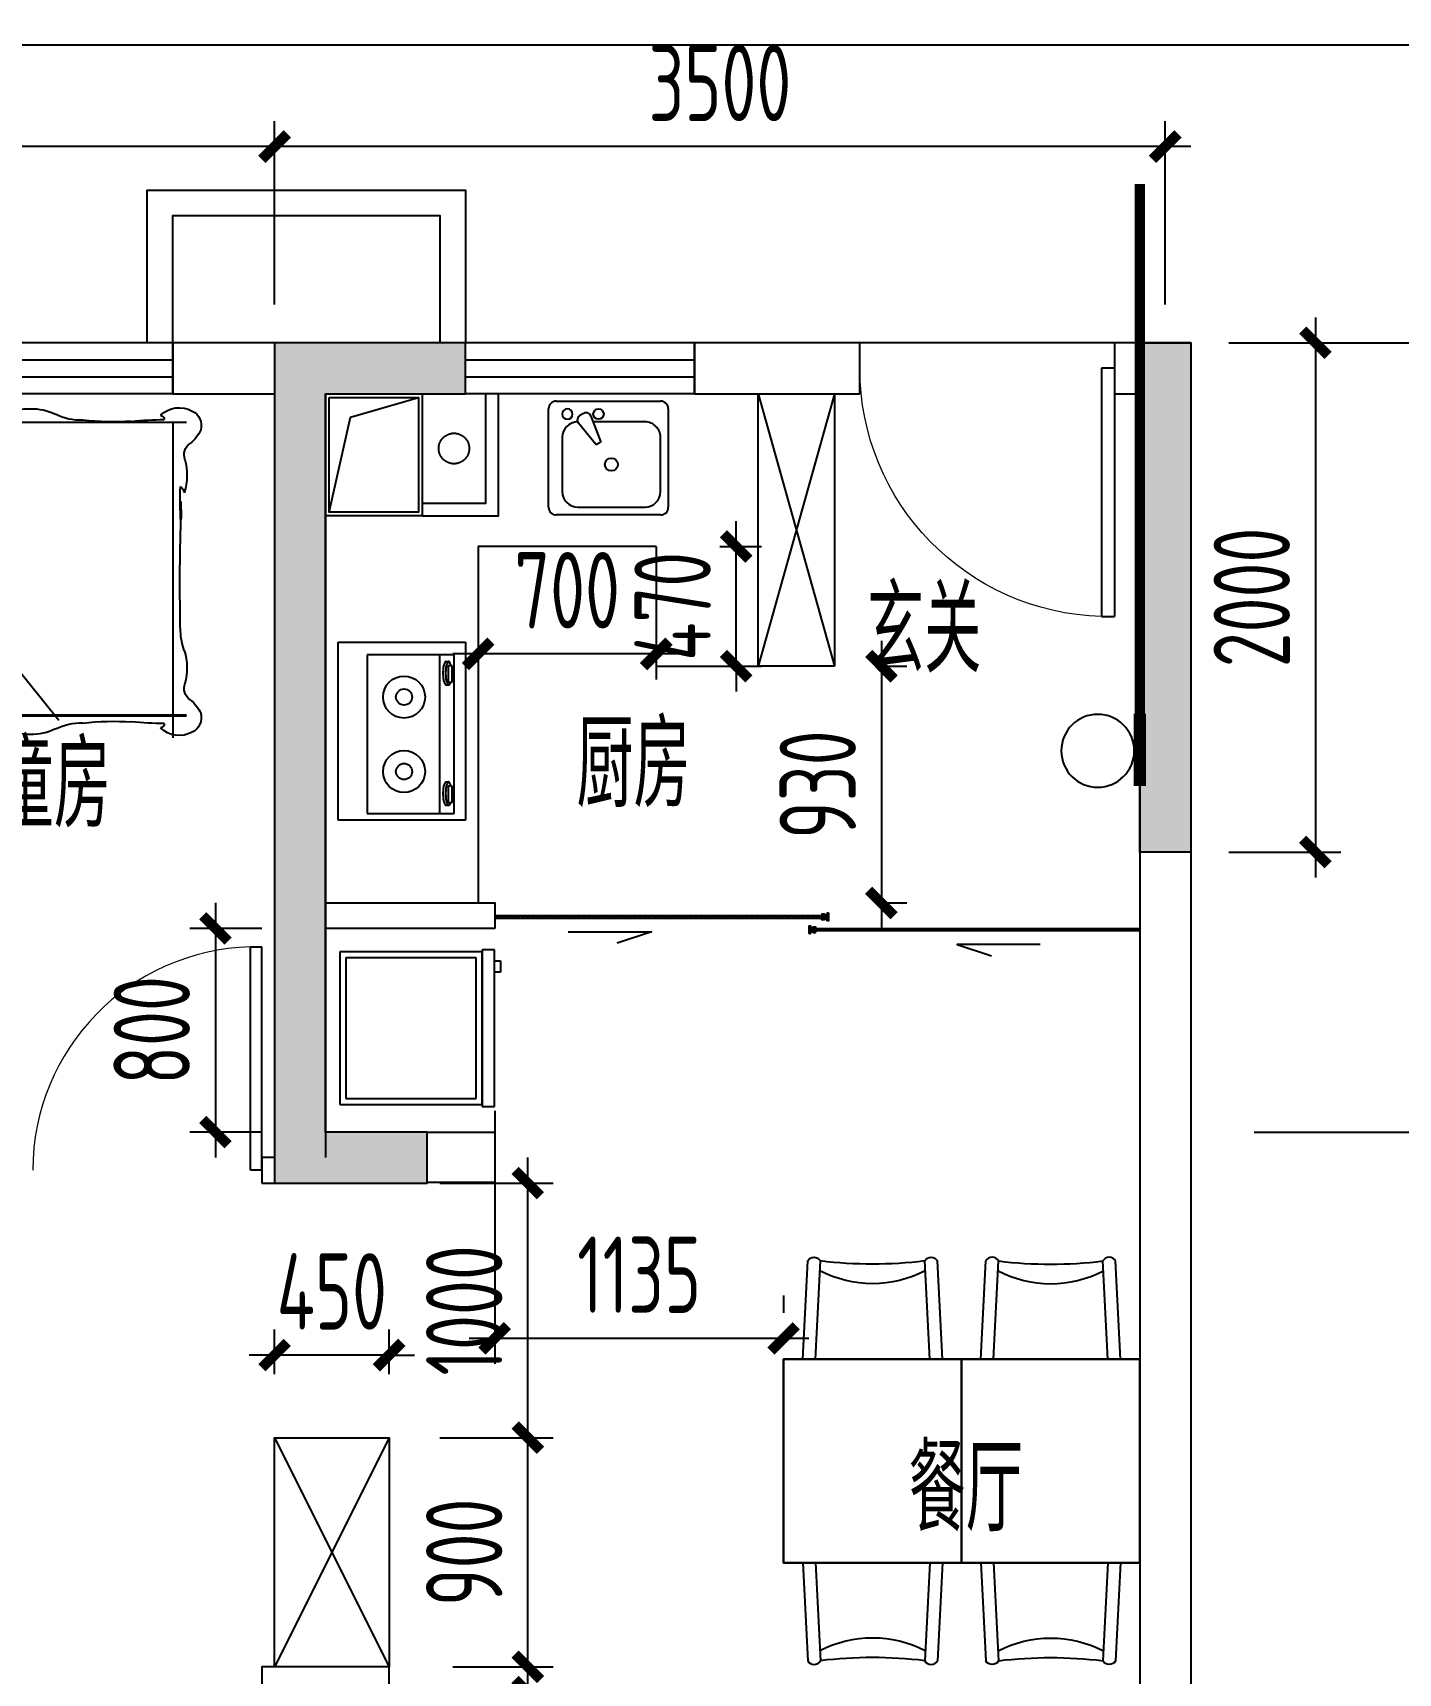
# Model space of a CAD drawing. Header units: millimetres. Extents: x -133666 to 880576, y -269375 to 86941.
# Drawn here: x 2250 to 7615, y -13935 to -7492 of the extents above; entities that cross this region are included whole.
import ezdxf

# ---------------------------------------------------------------- set-up
doc = ezdxf.new("R2010")
doc.units = ezdxf.units.MM
doc.header["$LTSCALE"] = 1000
doc.linetypes.add('PS', pattern=[3200, 1500, -200, 1500])
doc.layers.get('0').update_dxf_attribs({"linetype": 'CONTINUOUS'})
doc.layers.get('Defpoints').update_dxf_attribs({"color": 6, "linetype": 'CONTINUOUS'})
for name, color, linetype in [('_弱电导线层', 4, 'CONTINUOUS'), ('_弱电设备层', 6, 'CONTINUOUS'), ('_强电导线层', 3, 'CONTINUOUS'), ('_电气辅助层', 5, 'CONTINUOUS'), ('A-area', 23, 'CONTINUOUS'), ('A-FUR', 8, 'CONTINUOUS'), ('A-Lvtry', 5, 'CONTINUOUS'), ('A-烟气道', 105, 'CONTINUOUS'), ('DIM', 3, 'CONTINUOUS'), ('P-Furniture(活动家具)', 134, 'CONTINUOUS'), ('PS', 6, 'PS'), ('PUB_HATCH', 8, 'CONTINUOUS'), ('PUB_TEXT', 7, 'CONTINUOUS'), ('WALL', 2, 'CONTINUOUS'), ('WINDOW', 4, 'CONTINUOUS'), ('剪力墙', 6, 'CONTINUOUS'), ('商业', 2, 'CONTINUOUS'), ('栏杆', 142, 'CONTINUOUS'), ('门', 9, 'CONTINUOUS')]:
    doc.layers.add(name, color=color, linetype=linetype)
doc.styles.get("Standard").update_dxf_attribs({"font": 'tssdeng.shx', "bigfont": 'tssdchn.shx'})
doc.styles.add('ZZ', font='tssdeng.shx', dxfattribs={"width": 0.7, "bigfont": 'tssdchn.shx'})
doc.dimstyles.new('TSSD_100_100', dxfattribs={"dimtxt": 300, "dimasz": 100, "dimexe": 100, "dimexo": 250, "dimgap": 100, "dimtad": 1, "dimdec": 0, "dimzin": 0, "dimdsep": 46, "dimtxsty": 'ZZ', "dimblk": 'ARCHTICK', "dimcen": 0, "dimdle": 100, "dimclrd": 256, "dimclrt": 7, "dimadec": 0, "dimazin": 0, "dimtfac": 1, "dimtdec": 0, "dimtix": 1, "dimtmove": 2, "dimatfit": 3, "dimfxl": 0, "dimtolj": 1, "dimtzin": 0, "dimarcsym": 0})

# ---------------------------------------------------------------- blocks, each defined once
blk = doc.blocks.new('QWER34324')
at = {"layer": 'A-FUR'}
for p, q in [((-500, 0), (0, 0)), ((-40, -1200), (-40, 0)), ((-40, 0), (0, 0)), ((0, 0), (0, -1200)), ((-40, -11.5), (-2054.4, -11.5)), ((-40, -11.5), (-2054.4, -11.5)), ((-1999.7, -11.5), (-1999.7, -1251.2)), ((-608.2, -11.5), (-1552.4, -1182.5)), ((-575.1, -11.5), (-1363.6, -1208.2)), ((-570.6, -11.5), (-570.6, -144)), ((-519.8, -11.5), (-519.8, -134.5)), ((-63, -1125.7), (-63, -109.1)), ((-678.3, -172.7), (-678.3, -1028.2)), ((-336.3, -1028.2), (-336.3, -172.7)), ((-570.6, -1040.9), (-570.6, -1208.2)), ((-519.8, -1050.4), (-519.8, -1208.2)), ((-473.4, -1060.8), (-473.4, -1125.7)), ((-40, -1161.5), (-2054.4, -1161.5)), ((-40, -1165.5), (-2054.4, -1165.5)), ((0, -1200), (-500, -1200)), ((0, -1200), (-40, -1200))]:
    blk.add_line(p, q, dxfattribs=at)
for centre, radius, start, end in [((-2050.6, -24), 61.8, 114.65516, 197.05817), ((-2025.4, -60.8), 106, 45.78413, 118.72126), ((-1950.6, -0.8), 16, 93.39574, 183.44183), ((-1636.1, 205.2), 209.3, 267.15615, 297.45765), ((-1447.1, -169), 209.9, 87.96316, 116.12762), ((-1430.8, -151), 192, 63.04698, 92.64916), ((-1225.8, 355.3), 355.3, 250.60635, 272.32801), ((-1221.3, -2275.3), 2275.6, 85.96877, 89.74947), ((-1983, 13.6), 138.4, 203.70607, 231.95597), ((-1965.7, -1216.9), 1215.2, 83.96781, 90.04075), ((-1770.2, 1149.8), 1160.2, 266.64954, 276.11997), ((-909.2, 1295.3), 1309.4, 263.33019, 272.35813), ((-778.2, -1523.7), 1512.6, 87.0776, 92.9224), ((-655.9, 791.2), 805.5, 266.782, 275.59148), ((-480.7, -586.2), 583.8, 86.03666, 99.53314), ((-58.4, -703), 749.3, 113.83469, 131.46224), ((532.5, -1280), 1548.8, 124.57489, 131.88808), ((-774.9, -21402.4), 21401.2, 88.49238, 89.10433), ((-1546.8, -1386.7), 1810.6, 37.31306, 49.42063), ((-689.8, -564.3), 637.9, 26.40883, 59.00025), ((-160, -2948.1), 2939.9, 87.66163, 91.01156), ((-2098.3, -139.8), 53.6, 340.23108, 55.86441), ((-268.2, -607.5), 539, 67.62117, 92.10241), ((-1819.9, -219), 236, 164.99871, 197.18078), ((-507.3, -588.1), 449.1, 67.62117, 112.37883), ((-2002.9, -297.8), 43.4, 129.07345, 167.94605), ((-2962.5, -319.7), 933.9, 354.95264, 3.41649), ((-605.2, 111.5), 625, 295.48, 321.15009), ((-1219.9, -370.7), 812.7, 176.67233, 181.72422), ((-3003.8, -350.3), 972.9, 356.95871, 1.57587), ((-7673.2, -3674.4), 8087.9, 20.45865, 24.04845), ((-9950.5, -649.5), 7922.3, 358.6733, 1.8401), ((-2329.2, -812.3), 299.6, 341.30518, 356.04213), ((-1523.8, 282.7), 1810.6, 309.96455, 322.68694), ((-666.8, -563.7), 637.9, 300.99975, 333.59117), ((-1819.9, -978), 236, 162.81922, 195.00129), ((-507.3, -612.9), 449.1, 247.62117, 292.37883), ((-2098.3, -1057.2), 53.6, 304.13559, 19.76892), ((-35.4, -425), 749.3, 237.46377, 246.16531), ((555.5, 176), 1548.8, 231.63721, 235.42511), ((-2050.6, -1173), 61.8, 162.94183, 245.34484), ((-1983, -1210.6), 138.4, 128.04403, 156.29393), ((-268.2, -627.3), 539, 247.62117, 292.37883), ((-2025.4, -1136.2), 106, 241.27874, 314.21587), ((-1950.6, -1196.2), 16, 176.55817, 266.60426), ((-1965.7, 19.9), 1215.2, 269.95925, 276.03219), ((-1770.2, -2346.8), 1160.2, 83.88003, 93.35046), ((-1636.1, -1402.2), 209.3, 62.54235, 92.84385), ((-1447.1, -1028), 209.9, 243.87238, 272.03684), ((-1430.8, -1046), 192, 267.35084, 296.95302), ((-1225.8, -1552.3), 355.3, 87.67199, 109.39365), ((-1221.3, 1078.3), 2275.6, 270.25053, 274.03123), ((-909.2, -2492.3), 1309.4, 87.64187, 96.66981), ((-778.2, 326.7), 1512.6, 267.0776, 272.9224), ((-655.9, -1988.2), 805.5, 84.40852, 93.218), ((-480.7, -610.8), 583.8, 260.46686, 273.96334), ((-774.9, 20205.4), 21401.2, 270.89567, 271.50762), ((-160, 1751.1), 2939.9, 268.98844, 272.33837)]:
    blk.add_arc(centre, radius, start, end, dxfattribs=at)
blk = doc.blocks.new('zt1')
at = {"layer": 'A-Lvtry', "linetype": 'Continuous'}
for p, q in [((-700, 0), (0, 0)), ((-700, -500), (-700, 0)), ((0, 0), (0, -500)), ((0, -500), (-700, -500))]:
    blk.add_line(p, q, dxfattribs=at)
at = {"layer": 'A-Lvtry'}
for p, q in [((-673.5, -113.1), (-673.5, -455.5)), ((-50.7, -113.1), (-673.5, -113.1)), ((-50.7, -455.5), (-50.7, -113.1)), ((-673.5, -399.8), (-50.7, -399.8)), ((-640.9, -422.1), (-640.8, -433.8)), ((-565.7, -431.5), (-630.4, -431.5)), ((-630.4, -431.5), (-630.4, -448.2)), ((-630.4, -448.2), (-565.7, -448.2)), ((-565.7, -448.2), (-565.7, -431.5)), ((-549.1, -423.2), (-549.1, -433.7)), ((-167.9, -422.1), (-167.8, -433.8)), ((-157.4, -431.5), (-157.4, -448.2)), ((-92.7, -431.5), (-157.4, -431.5)), ((-157.4, -448.2), (-92.7, -448.2)), ((-92.7, -448.2), (-92.7, -431.5)), ((-76.1, -423.2), (-76.1, -433.7)), ((-673.5, -455.5), (-50.7, -455.5))]:
    blk.add_line(p, q, dxfattribs=at)
for points in [[(-549.1, -423.2, 0.259034), (-551, -419.8, 0.076276), (-562.5, -414.9, 0.036515), (-576.1, -412.4, 0.026615), (-594.9, -411.4, 0.026615), (-613.8, -412.4, 0.036515), (-627.3, -414.9, 0.076276), (-638.9, -419.8, 0.259034), (-640.8, -423.2, 0.078462), (-640.6, -424.5, 0.056762)], [(-549.1, -433.7, 0.259034), (-551, -430.3, 0.076276), (-562.5, -425.4, 0.036515), (-576.1, -422.9, 0.026615), (-594.9, -421.9, 0.026615), (-613.8, -422.9, 0.036515), (-627.3, -425.4, 0.076276), (-638.9, -430.3, 0.259034), (-640.8, -433.7, 0.259034), (-638.9, -437.2, 0.056762), (-630.4, -441.2, 0.036515)], [(-565.7, -442.9, 0.008736), (-562.5, -442.1, 0.076276), (-551, -437.2, 0.259034), (-549.1, -433.7, 0.259034)], [(-76.1, -423.2, 0.259034), (-78, -419.8, 0.076276), (-89.5, -414.9, 0.036515), (-103.1, -412.4, 0.026615), (-121.9, -411.4, 0.026615), (-140.8, -412.4, 0.036515), (-154.3, -414.9, 0.076276), (-165.9, -419.8, 0.259034), (-167.8, -423.2, 0.078462), (-167.6, -424.5, 0.056762)], [(-76.1, -433.7, 0.259034), (-78, -430.3, 0.076276), (-89.5, -425.4, 0.036515), (-103.1, -422.9, 0.026615), (-121.9, -421.9, 0.026615), (-140.8, -422.9, 0.036515), (-154.3, -425.4, 0.076276), (-165.9, -430.3, 0.259034), (-167.8, -433.7, 0.259034), (-165.9, -437.2, 0.056762), (-157.4, -441.2, 0.036515)], [(-92.7, -442.9, 0.008736), (-89.5, -442.1, 0.076276), (-78, -437.2, 0.259034), (-76.1, -433.7, 0.259034)]]:
    blk.add_lwpolyline(points, format="xyb", dxfattribs=at)
at = {"layer": 'A-Lvtry', "linetype": 'Continuous'}
for centre, radius in [((-508.4, -258.5), 82.5), ((-215.8, -258.5), 82.5), ((-508.4, -258.5), 31.6), ((-215.8, -258.5), 31.6)]:
    blk.add_circle(centre, radius, dxfattribs=at)
at = {"layer": 'A-Lvtry', "width": 0.8, "flags": 9}
for tag in ['YSIZE', 'XSIZE']:
    blk.add_attdef(tag, (-350, 0), '', height=0.5, dxfattribs=at)
blk = doc.blocks.new('t4')
at = {"layer": 'A-Lvtry'}
for p, q in [((3876545.3, 2552259.6), (3876931.4, 2552259.6)), ((3876514.8, 2551819.5), (3876514.8, 2552229.1)), ((3876819.6, 2552205.6), (3876606.3, 2552205.6)), ((3876961.9, 2552229.1), (3876961.9, 2551819.5)), ((3876545.3, 2552144.6), (3876545.3, 2551880.5)), ((3876790.3, 2552072.2), (3876875.1, 2552142)), ((3876913.8, 2552122.3), (3876905.6, 2552136.5)), ((3876800.4, 2552054.6), (3876790.3, 2552072.2)), ((3876903.3, 2552093.1), (3876800.4, 2552054.6)), ((3876880.6, 2551880.5), (3876880.6, 2552084.6)), ((3876606.3, 2551819.5), (3876819.6, 2551819.5)), ((3876931.4, 2551789), (3876545.3, 2551789))]:
    blk.add_line(p, q, dxfattribs=at)
at = {"layer": 'A-Lvtry', "extrusion": (3.92285e-11, -1.08889e-08, 1)}
for centre, major_axis, start_param, end_param in [((3876545.3, 2552229.1), (-21.6, 21.6, 0), -0.785398, 0.785398), ((3876931.4, 2552229.1), (-21.6, 21.6, 0), 3.926991, 5.497787), ((3876606.3, 2552144.6), (-43.1, 43.1, 0), -0.785398, 0.785398), ((3876819.6, 2552144.6), (43.1, 43.1, 0), 5.497787, 7.068583), ((3876911.1, 2552185.3), (-14.4, 14.4, 0), 4.712389, 10.995574), ((3876888, 2552126.3), (14.4, 14.4, 0), 6.021386, 7.757331), ((3876911.1, 2552063.4), (14.4, 14.4, 0), 6.283185283893945, 12.56637059107353), ((3876896.2, 2552112.2), (-14.4, 14.4, 0), 2.714645, 4.45059), ((3876713, 2552012.6), (18, 18, 0), 6.283185283897186, 12.56637059107677), ((3876606.3, 2551880.5), (-43.1, 43.1, 0), 0.785398, 2.356194), ((3876819.6, 2551880.5), (-43.1, 43.1, 0), 2.356194, 3.926991), ((3876545.3, 2551819.5), (21.6, 21.6, 0), 2.356194, 3.926991), ((3876931.4, 2551819.5), (-21.6, 21.6, 0), 2.356194, 3.926991)]:
    blk.add_ellipse(centre, major_axis=major_axis, ratio=1, start_param=start_param, end_param=end_param, dxfattribs=at)
blk = doc.blocks.new('BX1')
at = {"layer": 'A-Lvtry'}
for p, q in [((-560, 8), (-607.7, 8)), ((-607.7, 8), (-607.7, -608)), ((-560, -608), (-560, 8)), ((0, 0), (-560, 0)), ((0, -600), (0, 0)), ((-560, 0), (-560, -600)), ((-24, -24), (-536, -24)), ((-536, -24), (-536, -576)), ((-24, -576), (-24, -24)), ((-631.1, -564.3), (-631.1, -520)), ((-631.1, -520), (-607.7, -520)), ((-607.7, -564.3), (-631.1, -564.3)), ((-607.7, -520), (-607.7, -564.3)), ((-536, -576), (-24, -576)), ((-607.7, -608), (-560, -608)), ((-560, -600), (0, -600))]:
    blk.add_line(p, q, dxfattribs=at)
blk = doc.blocks.new('$DorLib2D$00000001')
for p, q in [((0.45, 0.975), (0.5, 0.975)), ((0.45, 0), (0.45, 0.975)), ((0.5, 0), (0.5, 0.975)), ((0.5, 0), (0.45, 0))]:
    blk.add_line(p, q)
at = {"lineweight": 13}
blk.add_arc((0.475, 0), 0.975, 91.46928, 180, dxfattribs=at)
blk = doc.blocks.new('$TCHSYS$WIN2D')
for p, q in [((-0.5, 0.5), (0.5, 0.5)), ((-0.5, 0.5), (-0.5, -0.5)), ((0.5, 0.5), (0.5, -0.5)), ((0.5, 0.1667), (-0.5, 0.1667)), ((0.5, -0.1667), (-0.5, -0.1667)), ((-0.5, -0.5), (0.5, -0.5))]:
    blk.add_line(p, q)
blk = doc.blocks.new('A3ktsjw')
at = {"layer": '栏杆'}
for points in [[(-26114.3, 169534.8), (-26114.3, 170134.8), (-24864.3, 170134.8), (-24864.3, 169534.8)], [(-26014.3, 169534.8), (-26014.3, 170034.8), (-24964.3, 170034.8), (-24964.3, 169534.8)]]:
    blk.add_lwpolyline(points, dxfattribs=at)
blk = doc.blocks.new('可视对讲室内机')
at = {"layer": '_弱电设备层', "const_width": 50}
blk.add_lwpolyline([(-148.8, 0), (148.8, 0)], dxfattribs=at)
at = {"layer": '_弱电设备层'}
blk.add_circle((4, 173.5), 150.4, dxfattribs=at)
at = {"layer": '_电气辅助层'}
for p in [(-148.8, 0), (148.8, 0)]:
    blk.add_point(p, dxfattribs=at)
blk = doc.blocks.new('_ArchTick')
at = {"color": 0, "linetype": 'ByBlock', "const_width": 0.4}
blk.add_lwpolyline([(-0.5, -0.5), (0.5, 0.5)], dxfattribs=at)
blk = doc.blocks.new('*D72')
at = {"layer": 'Defpoints', "color": 0, "transparency": 16777216}
for p in [(6700, -8709.8), (6700, -10709.8), (7289.9, -10709.8)]:
    blk.add_point(p, dxfattribs=at)
at = {"layer": 'DIM', "lineweight": -2, "transparency": 16777216}
blk.add_line((7289.9, -8609.8), (7289.9, -10809.8), dxfattribs=at)
at = {"layer": 'DIM', "color": 0, "lineweight": -2, "transparency": 16777216}
for p, q in [((6950, -8709.8), (7389.9, -8709.8)), ((6950, -10709.8), (7389.9, -10709.8))]:
    blk.add_line(p, q, dxfattribs=at)
at = {"layer": 'DIM', "lineweight": -2, "transparency": 16777216, "xscale": 100, "yscale": 100, "zscale": 100}
for p, rotation in [((7289.9, -8709.8), 90), ((7289.9, -10709.8), 270)]:
    blk.add_blockref('_ArchTick', p, dxfattribs=dict(at, rotation=rotation))
at = {"layer": 'DIM', "color": 7, "transparency": 16777216, "insert": (7039.9, -9709.8), "char_height": 300, "attachment_point": 5, "rotation": 90, "style": 'ZZ'}
blk.add_mtext('\\A1;2000', dxfattribs=at)
blk = doc.blocks.new('*D76')
at = {"layer": 'Defpoints', "color": 0, "transparency": 16777216}
for p in [(6800, -11809.8), (8086.5, -11809.8), (6800, -17509.8)]:
    blk.add_point(p, dxfattribs=at)
at = {"layer": 'DIM', "lineweight": -2, "transparency": 16777216}
blk.add_line((8086.5, -17609.8), (8086.5, -11709.8), dxfattribs=at)
at = {"layer": 'DIM', "color": 0, "lineweight": -2, "transparency": 16777216}
for p, q in [((7050, -11809.8), (8186.5, -11809.8)), ((7050, -17509.8), (8186.5, -17509.8))]:
    blk.add_line(p, q, dxfattribs=at)
at = {"layer": 'DIM', "lineweight": -2, "transparency": 16777216, "xscale": 100, "yscale": 100, "zscale": 100}
for p, rotation in [((8086.5, -11809.8), 90), ((8086.5, -17509.8), 270)]:
    blk.add_blockref('_ArchTick', p, dxfattribs=dict(at, rotation=rotation))
at = {"layer": 'DIM', "color": 7, "transparency": 16777216, "insert": (7836.5, -14659.8), "char_height": 300, "attachment_point": 5, "rotation": 90, "style": 'ZZ'}
blk.add_mtext('\\A1;5700', dxfattribs=at)
blk = doc.blocks.new('*D77')
at = {"layer": 'Defpoints', "color": 0, "transparency": 16777216}
for p in [(3200, -7939.2), (3200, -8809.8), (6700, -8809.8)]:
    blk.add_point(p, dxfattribs=at)
at = {"layer": 'DIM', "color": 0, "lineweight": -2, "transparency": 16777216}
for p, q in [((3200, -8559.8), (3200, -7839.2)), ((6700, -8559.8), (6700, -7839.2))]:
    blk.add_line(p, q, dxfattribs=at)
at = {"layer": 'DIM', "lineweight": -2, "transparency": 16777216}
blk.add_line((6800, -7939.2), (3100, -7939.2), dxfattribs=at)
at = {"layer": 'DIM', "lineweight": -2, "transparency": 16777216, "xscale": 100, "yscale": 100, "zscale": 100, "rotation": 180}
blk.add_blockref('_ArchTick', (3200, -7939.2), dxfattribs=at)
at = {"layer": 'DIM', "lineweight": -2, "transparency": 16777216, "xscale": 100, "yscale": 100, "zscale": 100}
blk.add_blockref('_ArchTick', (6700, -7939.2), dxfattribs=at)
at = {"layer": 'DIM', "color": 7, "transparency": 16777216, "insert": (4950, -7689.2), "char_height": 300, "attachment_point": 5, "style": 'ZZ'}
blk.add_mtext('\\A1;3500', dxfattribs=at)
blk = doc.blocks.new('*D78')
at = {"layer": 'Defpoints', "color": 0, "transparency": 16777216}
for p in [(600, -7939.2), (600, -8809.8), (3200, -8809.8)]:
    blk.add_point(p, dxfattribs=at)
at = {"layer": 'DIM', "color": 0, "lineweight": -2, "transparency": 16777216}
for p, q in [((600, -8559.8), (600, -7839.2)), ((3200, -8559.8), (3200, -7839.2))]:
    blk.add_line(p, q, dxfattribs=at)
at = {"layer": 'DIM', "lineweight": -2, "transparency": 16777216}
blk.add_line((3300, -7939.2), (500, -7939.2), dxfattribs=at)
at = {"layer": 'DIM', "lineweight": -2, "transparency": 16777216, "xscale": 100, "yscale": 100, "zscale": 100, "rotation": 180}
blk.add_blockref('_ArchTick', (600, -7939.2), dxfattribs=at)
at = {"layer": 'DIM', "lineweight": -2, "transparency": 16777216, "xscale": 100, "yscale": 100, "zscale": 100}
blk.add_blockref('_ArchTick', (3200, -7939.2), dxfattribs=at)
at = {"layer": 'DIM', "color": 7, "transparency": 16777216, "insert": (1900, -7689.2), "char_height": 300, "attachment_point": 5, "style": 'ZZ'}
blk.add_mtext('\\A1;2600', dxfattribs=at)
blk = doc.blocks.new('*D79')
at = {"layer": 'Defpoints', "color": 0, "transparency": 16777216}
for p in [(6800, -8709.8), (8086.5, -8709.8), (6800, -11809.8)]:
    blk.add_point(p, dxfattribs=at)
at = {"layer": 'DIM', "lineweight": -2, "transparency": 16777216}
blk.add_line((8086.5, -11909.8), (8086.5, -8609.8), dxfattribs=at)
at = {"layer": 'DIM', "color": 0, "lineweight": -2, "transparency": 16777216}
for p, q in [((7050, -8709.8), (8186.5, -8709.8)), ((7050, -11809.8), (8186.5, -11809.8))]:
    blk.add_line(p, q, dxfattribs=at)
at = {"layer": 'DIM', "lineweight": -2, "transparency": 16777216, "xscale": 100, "yscale": 100, "zscale": 100}
for p, rotation in [((8086.5, -8709.8), 90), ((8086.5, -11809.8), 270)]:
    blk.add_blockref('_ArchTick', p, dxfattribs=dict(at, rotation=rotation))
at = {"layer": 'DIM', "color": 7, "transparency": 16777216, "insert": (7836.5, -10259.8), "char_height": 300, "attachment_point": 5, "rotation": 90, "style": 'ZZ'}
blk.add_mtext('\\A1;3100', dxfattribs=at)
blk = doc.blocks.new('asdgaegwegwegweg')
at = {"layer": 'P-Furniture(活动家具)', "ltscale": 0.05}
for p, q in [((2929513.3, 291305.6), (2929128.3, 291286.4)), ((2929513.3, 290757.1), (2929128.3, 290776.4))]:
    blk.add_line(p, q, dxfattribs=at)
at = {"layer": 'P-Furniture(活动家具)', "color": 251, "ltscale": 0.05}
for p, q in [((2929513.3, 291255.6), (2929128.3, 291236.4)), ((2929513.3, 290807.1), (2929128.3, 290826.4))]:
    blk.add_line(p, q, dxfattribs=at)
at = {"layer": 'P-Furniture(活动家具)', "ltscale": 0.05}
for centre, radius, start, end in [((2929141.6, 291261.4), 28.3, 118.07249, 241.92751), ((2927454, 291031.4), 1686.8, 353.01938, 6.98062), ((2929141.6, 290801.4), 28.3, 118.07249, 241.92751)]:
    blk.add_arc(centre, radius, start, end, dxfattribs=at)
at = {"layer": 'P-Furniture(活动家具)', "color": 251, "ltscale": 0.05}
blk.add_arc((2928772, 291031.4), 445.6, 332.33384, 27.66616, dxfattribs=at)
blk = doc.blocks.new('table 700x900')
at = {"layer": 'P-Furniture(活动家具)', "ltscale": 0.05}
for points in [[(-450, 700), (350, 700), (350, -700), (-450, -700)], [(-450, 0), (350, 0), (350, 700), (-450, 700)], [(-450, -700), (350, -700), (350, 0), (-450, 0)]]:
    blk.add_lwpolyline(points, close=True, dxfattribs=at)
at = {"layer": 'P-Furniture(活动家具)'}
blk.add_lwpolyline([(-450, 700), (350, 700), (350, -700), (-450, -700)], close=True, dxfattribs=at)
at = {"layer": 'P-Furniture(活动家具)', "ltscale": 0.05}
blk.add_blockref('asdgaegwegwegweg', (-2929963.3, -290681.4), dxfattribs=at)
at = {"layer": 'P-Furniture(活动家具)', "ltscale": 0.05, "xscale": -1}
blk.add_blockref('asdgaegwegwegweg', (2929863.3, -290681.4), dxfattribs=at)
at = {"layer": 'P-Furniture(活动家具)', "ltscale": 0.05, "xscale": -1, "rotation": 180}
blk.add_blockref('asdgaegwegwegweg', (-2929963.3, 290681.4), dxfattribs=at)
at = {"layer": 'P-Furniture(活动家具)', "ltscale": 0.05, "rotation": 180}
blk.add_blockref('asdgaegwegwegweg', (2929863.3, 290681.4), dxfattribs=at)
blk = doc.blocks.new('*D80')
at = {"layer": 'Defpoints', "color": 0, "transparency": 16777216}
for p in [(3650, -13009.8), (4195.2, -13009.8), (3650, -13909.8)]:
    blk.add_point(p, dxfattribs=at)
at = {"layer": 'DIM', "lineweight": -2, "transparency": 16777216}
blk.add_line((4195.2, -14009.8), (4195.2, -12909.8), dxfattribs=at)
at = {"layer": 'DIM', "color": 0, "lineweight": -2, "transparency": 16777216}
for p, q in [((3900, -13009.8), (4295.2, -13009.8)), ((3900, -13909.8), (4295.2, -13909.8))]:
    blk.add_line(p, q, dxfattribs=at)
at = {"layer": 'DIM', "lineweight": -2, "transparency": 16777216, "xscale": 100, "yscale": 100, "zscale": 100}
for p, rotation in [((4195.2, -13009.8), 90), ((4195.2, -13909.8), 270)]:
    blk.add_blockref('_ArchTick', p, dxfattribs=dict(at, rotation=rotation))
at = {"layer": 'DIM', "color": 7, "transparency": 16777216, "insert": (3945.2, -13459.8), "char_height": 300, "attachment_point": 5, "rotation": 90, "style": 'ZZ'}
blk.add_mtext('\\A1;900', dxfattribs=at)
blk = doc.blocks.new('*D81')
at = {"layer": 'Defpoints', "color": 0, "transparency": 16777216}
for p in [(3200, -12685.4), (3200, -13009.8), (3650, -13009.8)]:
    blk.add_point(p, dxfattribs=at)
at = {"layer": 'DIM', "color": 0, "lineweight": -2, "transparency": 16777216}
for p, q in [((3200, -12759.8), (3200, -12585.4)), ((3650, -12759.8), (3650, -12585.4))]:
    blk.add_line(p, q, dxfattribs=at)
at = {"layer": 'DIM', "lineweight": -2, "transparency": 16777216}
for p, q in [((3200, -12685.4), (3100, -12685.4)), ((3650, -12685.4), (3200, -12685.4)), ((3650, -12685.4), (3750, -12685.4))]:
    blk.add_line(p, q, dxfattribs=at)
at = {"layer": 'DIM', "lineweight": -2, "transparency": 16777216, "xscale": 100, "yscale": 100, "zscale": 100}
blk.add_blockref('_ArchTick', (3200, -12685.4), dxfattribs=at)
at = {"layer": 'DIM', "lineweight": -2, "transparency": 16777216, "xscale": 100, "yscale": 100, "zscale": 100, "rotation": 180}
blk.add_blockref('_ArchTick', (3650, -12685.4), dxfattribs=at)
at = {"layer": 'DIM', "color": 7, "transparency": 16777216, "insert": (3425, -12435.4), "char_height": 300, "attachment_point": 5, "style": 'ZZ'}
blk.add_mtext('\\A1;450', dxfattribs=at)
blk = doc.blocks.new('*D82')
at = {"layer": 'Defpoints', "color": 0, "transparency": 16777216}
for p in [(3650, -14009.8), (4195.2, -14009.8), (3650, -16059.8)]:
    blk.add_point(p, dxfattribs=at)
at = {"layer": 'DIM', "lineweight": -2, "transparency": 16777216}
blk.add_line((4195.2, -16159.8), (4195.2, -13909.8), dxfattribs=at)
at = {"layer": 'DIM', "color": 0, "lineweight": -2, "transparency": 16777216}
for p, q in [((3900, -14009.8), (4295.2, -14009.8)), ((3900, -16059.8), (4295.2, -16059.8))]:
    blk.add_line(p, q, dxfattribs=at)
at = {"layer": 'DIM', "lineweight": -2, "transparency": 16777216, "xscale": 100, "yscale": 100, "zscale": 100}
for p, rotation in [((4195.2, -14009.8), 90), ((4195.2, -16059.8), 270)]:
    blk.add_blockref('_ArchTick', p, dxfattribs=dict(at, rotation=rotation))
at = {"layer": 'DIM', "color": 7, "transparency": 16777216, "insert": (3945.2, -15034.8), "char_height": 300, "attachment_point": 5, "rotation": 90, "style": 'ZZ'}
blk.add_mtext('\\A1;2050', dxfattribs=at)
blk = doc.blocks.new('*D84')
at = {"layer": 'Defpoints', "color": 0, "transparency": 16777216}
for p in [(3600, -12009.8), (4195.2, -12009.8), (3600, -13009.8)]:
    blk.add_point(p, dxfattribs=at)
at = {"layer": 'DIM', "lineweight": -2, "transparency": 16777216}
blk.add_line((4195.2, -13109.8), (4195.2, -11909.8), dxfattribs=at)
at = {"layer": 'DIM', "color": 0, "lineweight": -2, "transparency": 16777216}
for p, q in [((3850, -12009.8), (4295.2, -12009.8)), ((3850, -13009.8), (4295.2, -13009.8))]:
    blk.add_line(p, q, dxfattribs=at)
at = {"layer": 'DIM', "lineweight": -2, "transparency": 16777216, "xscale": 100, "yscale": 100, "zscale": 100}
for p, rotation in [((4195.2, -12009.8), 90), ((4195.2, -13009.8), 270)]:
    blk.add_blockref('_ArchTick', p, dxfattribs=dict(at, rotation=rotation))
at = {"layer": 'DIM', "color": 7, "transparency": 16777216, "insert": (3945.2, -12509.8), "char_height": 300, "attachment_point": 5, "rotation": 90, "style": 'ZZ'}
blk.add_mtext('\\A1;1000', dxfattribs=at)
blk = doc.blocks.new('*D85')
at = {"layer": 'Defpoints', "color": 0, "transparency": 16777216}
for p in [(5332, -9979.8), (5332, -10909.8), (5584.5, -10909.8)]:
    blk.add_point(p, dxfattribs=at)
at = {"layer": 'DIM', "lineweight": -2, "transparency": 16777216}
blk.add_line((5584.5, -9879.8), (5584.5, -11009.8), dxfattribs=at)
at = {"layer": 'DIM', "color": 0, "lineweight": -2, "transparency": 16777216}
for p, q in [((5582, -9979.8), (5684.5, -9979.8)), ((5582, -10909.8), (5684.5, -10909.8))]:
    blk.add_line(p, q, dxfattribs=at)
at = {"layer": 'DIM', "lineweight": -2, "transparency": 16777216, "xscale": 100, "yscale": 100, "zscale": 100}
for p, rotation in [((5584.5, -9979.8), 90), ((5584.5, -10909.8), 270)]:
    blk.add_blockref('_ArchTick', p, dxfattribs=dict(at, rotation=rotation))
at = {"layer": 'DIM', "color": 7, "transparency": 16777216, "insert": (5334.5, -10444.8), "char_height": 300, "attachment_point": 5, "rotation": 90, "style": 'ZZ'}
blk.add_mtext('\\A1;930', dxfattribs=at)
blk = doc.blocks.new('*D86')
at = {"layer": 'Defpoints', "color": 0, "transparency": 16777216}
for p in [(4000.1, -9509.8), (4700, -9509.8), (4000.1, -9931.5)]:
    blk.add_point(p, dxfattribs=at)
at = {"layer": 'DIM', "color": 0, "lineweight": -2, "transparency": 16777216}
for p, q in [((4000.1, -9759.8), (4000.1, -10031.5)), ((4700, -9759.8), (4700, -10031.5))]:
    blk.add_line(p, q, dxfattribs=at)
at = {"layer": 'DIM', "lineweight": -2, "transparency": 16777216}
blk.add_line((4800, -9931.5), (3900.1, -9931.5), dxfattribs=at)
at = {"layer": 'DIM', "lineweight": -2, "transparency": 16777216, "xscale": 100, "yscale": 100, "zscale": 100, "rotation": 180}
blk.add_blockref('_ArchTick', (4000.1, -9931.5), dxfattribs=at)
at = {"layer": 'DIM', "lineweight": -2, "transparency": 16777216, "xscale": 100, "yscale": 100, "zscale": 100}
blk.add_blockref('_ArchTick', (4700, -9931.5), dxfattribs=at)
at = {"layer": 'DIM', "color": 7, "transparency": 16777216, "insert": (4350, -9681.5), "char_height": 300, "attachment_point": 5, "style": 'ZZ'}
blk.add_mtext('\\A1;700', dxfattribs=at)
blk = doc.blocks.new('*D87')
at = {"layer": 'Defpoints', "color": 0, "transparency": 16777216}
for p in [(4700, -9509.8), (5014, -9509.8), (4700, -9979.8)]:
    blk.add_point(p, dxfattribs=at)
at = {"layer": 'DIM', "lineweight": -2, "transparency": 16777216}
for p, q in [((5014, -9509.8), (5014, -9409.8)), ((5014, -9979.8), (5014, -9509.8)), ((5014, -9979.8), (5014, -10079.8))]:
    blk.add_line(p, q, dxfattribs=at)
at = {"layer": 'DIM', "color": 0, "lineweight": -2, "transparency": 16777216}
for p, q in [((4950, -9509.8), (5114, -9509.8)), ((4950, -9979.8), (5114, -9979.8))]:
    blk.add_line(p, q, dxfattribs=at)
at = {"layer": 'DIM', "lineweight": -2, "transparency": 16777216, "xscale": 100, "yscale": 100, "zscale": 100}
for p, rotation in [((5014, -9509.8), 270), ((5014, -9979.8), 90)]:
    blk.add_blockref('_ArchTick', p, dxfattribs=dict(at, rotation=rotation))
at = {"layer": 'DIM', "color": 7, "transparency": 16777216, "insert": (4764, -9744.8), "char_height": 300, "attachment_point": 5, "rotation": 90, "style": 'ZZ'}
blk.add_mtext('\\A1;470', dxfattribs=at)
blk = doc.blocks.new('*D88')
at = {"layer": 'Defpoints', "color": 0, "transparency": 16777216}
for p in [(4065, -11475.6), (4065, -12619.8), (5200, -12700.9)]:
    blk.add_point(p, dxfattribs=at)
at = {"layer": 'DIM', "color": 0, "lineweight": -2, "transparency": 16777216}
for p, q in [((4065, -11725.6), (4065, -12719.8)), ((5200, -12450.9), (5200, -12519.8))]:
    blk.add_line(p, q, dxfattribs=at)
at = {"layer": 'DIM', "lineweight": -2, "transparency": 16777216}
blk.add_line((5300, -12619.8), (3965, -12619.8), dxfattribs=at)
at = {"layer": 'DIM', "lineweight": -2, "transparency": 16777216, "xscale": 100, "yscale": 100, "zscale": 100, "rotation": 180}
blk.add_blockref('_ArchTick', (4065, -12619.8), dxfattribs=at)
at = {"layer": 'DIM', "lineweight": -2, "transparency": 16777216, "xscale": 100, "yscale": 100, "zscale": 100}
blk.add_blockref('_ArchTick', (5200, -12619.8), dxfattribs=at)
at = {"layer": 'DIM', "color": 7, "transparency": 16777216, "insert": (4632.5, -12369.8), "char_height": 300, "attachment_point": 5, "style": 'ZZ'}
blk.add_mtext('\\A1;1135', dxfattribs=at)
blk = doc.blocks.new('*D89')
at = {"layer": 'Defpoints', "color": 0, "transparency": 16777216}
for p in [(3400, -11009.8), (2967.6, -11809.8), (3400, -11809.8)]:
    blk.add_point(p, dxfattribs=at)
at = {"layer": 'DIM', "lineweight": -2, "transparency": 16777216}
blk.add_line((2967.6, -10909.8), (2967.6, -11909.8), dxfattribs=at)
at = {"layer": 'DIM', "color": 0, "lineweight": -2, "transparency": 16777216}
for p, q in [((3150, -11009.8), (2867.6, -11009.8)), ((3150, -11809.8), (2867.6, -11809.8))]:
    blk.add_line(p, q, dxfattribs=at)
at = {"layer": 'DIM', "lineweight": -2, "transparency": 16777216, "xscale": 100, "yscale": 100, "zscale": 100}
for p, rotation in [((2967.6, -11009.8), 90), ((2967.6, -11809.8), 270)]:
    blk.add_blockref('_ArchTick', p, dxfattribs=dict(at, rotation=rotation))
at = {"layer": 'DIM', "color": 7, "transparency": 16777216, "insert": (2717.6, -11409.8), "char_height": 300, "attachment_point": 5, "rotation": 90, "style": 'ZZ'}
blk.add_mtext('\\A1;800', dxfattribs=at)

msp = doc.modelspace()

# ---------------------------------------------------------------- hatches: boundary and pattern name
at = {"layer": 'PUB_HATCH'}
for points in [[(3800, -11809.8), (3400, -11809.8), (3400, -8909.8), (3950, -8909.8), (3950, -8709.8), (3200, -8709.8), (3200, -12009.8), (3400, -12009.8), (3800, -12009.8)], [(6600, -8709.8), (6800, -8709.8), (6800, -10709.8), (6600, -10709.8), (6600, -8909.8)]]:
    msp.add_hatch(color=256, dxfattribs=at).paths.add_polyline_path(points)
at = {"layer": '门'}
h = msp.add_hatch(dxfattribs=at)
h.set_pattern_fill('!PYH_GALSSC', color=250, scale=10, angle=360, style=0)
h.set_pattern_definition([(315, (3775.8, -10969.794), (-9.9999, -9.9999), []), (225, (3775.8, -10969.794), (-9.9999, 9.9999), [])])
h.paths.add_polyline_path([(4065, -10961.8), (4065, -10967.8), (4067, -10969.8), (5355.3, -10969.8), (5357.3, -10967.8), (5357.3, -10961.8), (5355.3, -10959.8), (4067, -10959.8)])
h = msp.add_hatch(dxfattribs=at)
h.set_pattern_fill('!PYH_GALSSC', color=250, scale=10, angle=360, style=0)
h.set_pattern_definition([(225, (6787.408, -11019.794), (9.9999, -9.9999), []), (315, (6787.408, -11019.794), (9.9999, 9.9999), [])])
h.paths.add_polyline_path([(6600, -11011.8), (6600, -11017.8), (6598, -11019.8), (5322.1, -11019.8), (5320.1, -11017.8), (5320.1, -11011.8), (5322.1, -11009.8), (6598, -11009.8)])

# ---------------------------------------------------------------- linework, layer by layer
at = {"layer": '_强电导线层', "const_width": 40}
msp.add_lwpolyline([(6600, -10166.6), (6600, -8086.5)], dxfattribs=at)
at = {"layer": 'A-FUR'}
for p, q in [((5100, -8909.8), (5400, -9979.8)), ((5400, -8909.8), (5100, -9979.8)), ((3200, -13009.8), (3650, -13909.8)), ((3650, -13009.8), (3200, -13909.8))]:
    msp.add_line(p, q, dxfattribs=at)
for points in [[(5400, -9979.8), (5100, -9979.8), (5100, -8909.8), (5400, -8909.8)], [(3650, -13909.8), (3200, -13909.8), (3200, -13009.8), (3650, -13009.8)]]:
    msp.add_lwpolyline(points, close=True, dxfattribs=at)
at = {"layer": 'A-Lvtry', "ltscale": 3}
for p, q in [((4700, -9509.8), (4700, -9979.8)), ((4700, -9979.8), (5100, -9979.8))]:
    msp.add_line(p, q, dxfattribs=at)
msp.add_lwpolyline([(4700, -9509.8), (4000.1, -9509.8), (4000.1, -10909.8), (4000.1, -10909.8)], dxfattribs=at)
at = {"layer": 'A-烟气道'}
for points in [[(3400, -8909.8), (3780, -8909.8), (3780, -9389.8), (3400, -9389.8)], [(3415, -8924.8), (3765, -8924.8), (3765, -9374.8), (3415, -9374.8)]]:
    msp.add_lwpolyline(points, close=True, dxfattribs=at)
msp.add_lwpolyline([(3415, -9374.8), (3497.9, -9001.9), (3765, -8924.8)], dxfattribs=at)
at = {"layer": 'Defpoints'}
msp.add_lwpolyline([(-600, -20395.5), (-600, -7539.2), (8186.5, -7539.2), (8186.5, -20395.5)], close=True, dxfattribs=at)
at = {"layer": 'PS', "ltscale": 0.5}
msp.add_circle((3905, -9124.8), 60, dxfattribs=at)
at = {"layer": 'WALL'}
for p, q in [((3300, -8709.8), (2800, -8709.8)), ((2800, -8709.8), (2800, -8909.8)), ((3950.1, -8709.8), (3300, -8709.8)), ((3950.1, -8909.8), (3950.1, -8709.8)), ((5100, -8709.8), (4850.1, -8709.8)), ((4850.1, -8709.8), (4850.1, -8909.8)), ((5500, -8709.8), (5100, -8709.8)), ((5500, -8909.8), (5500, -8709.8)), ((6800, -8709.8), (6500, -8709.8)), ((6500, -8709.8), (6500, -8909.8)), ((6800, -8709.8), (6800, -17609.8)), ((2800, -8909.8), (3200, -8909.8)), ((3200, -8909.8), (3200, -11909.8)), ((3400, -8909.8), (3400, -11909.8)), ((3400, -8909.8), (3950.1, -8909.8)), ((4850.1, -8909.8), (5500, -8909.8)), ((6500, -8909.8), (6600, -8909.8)), ((6600, -8909.8), (6600, -17509.8)), ((3200, -11909.8), (3150, -11909.8)), ((3150, -11909.8), (3150, -12009.8)), ((3150, -12009.8), (3300, -12009.8))]:
    msp.add_line(p, q, dxfattribs=at)
for points in [[(3780, -9389.8), (4080, -9389.8), (4080, -8909.8)], [(3780, -9339.8), (4030, -9339.8), (4030, -8909.8)]]:
    msp.add_lwpolyline(points, dxfattribs=at)
for points in [[(4065.1, -11009.8), (3400.1, -11009.8), (3400.1, -10909.8), (4065.1, -10909.8)], [(3650, -14009.8), (3650, -13909.8), (3150, -13909.8), (3150, -14009.8)]]:
    msp.add_lwpolyline(points, close=True, dxfattribs=at)
at = {"layer": 'WALL', "elevation": 0}
msp.add_lwpolyline([(3800, -11809.8), (4065, -11809.8), (4065, -12007.2), (3800, -12007.2)], close=True, dxfattribs=at)
at = {"layer": 'WINDOW'}
msp.add_line((6500, -8709.8, 0), (5500, -8709.8, 0), dxfattribs=at)
at = {"layer": '剪力墙', "elevation": 0}
for points in [[(3800, -11809.8), (3400, -11809.8), (3400, -8909.8), (3950, -8909.8), (3950, -8709.8), (3200, -8709.8), (3200, -12009.8), (3400, -12009.8), (3800, -12009.8)], [(6600, -8709.8), (6800, -8709.8), (6800, -10709.8), (6600, -10709.8), (6600, -8909.8)]]:
    msp.add_lwpolyline(points, close=True, dxfattribs=at)
msp.add_lwpolyline([(6600, -8909.8), (6600, -8909.8)], dxfattribs=at)
at = {"layer": '门', "color": 250}
for p, q in [((5302.5, -11007.5), (5318.9, -11022)), ((5318.9, -11007.6), (5302.5, -11021.2)), ((5374.9, -10957.5), (5358.5, -10972)), ((5358.5, -10957.6), (5374.9, -10971.2))]:
    msp.add_line(p, q, dxfattribs=at)
at = {"layer": '门'}
for points in [[(5376.1, -10979.8), (5376.1, -10949.8), (5371.1, -10949.8), (5371.1, -10956.8), (5361.1, -10956.8), (5361.1, -10953.8), (5351.1, -10953.8), (5351.1, -10958.8)], [(5376.1, -10949.8), (5376.1, -10979.8), (5371.1, -10979.8), (5371.1, -10972.8), (5361.1, -10972.8), (5361.1, -10975.8), (5351.1, -10975.8), (5351.1, -10970.8), (5357.3, -10970.8), (5357.3, -10958.8), (5352.3, -10958.8)], [(5374.9, -10978.6), (5374.9, -10951), (5372.3, -10951), (5372.3, -10958), (5359.9, -10958), (5359.9, -10955), (5352.3, -10955), (5352.3, -10957.6), (5358.5, -10957.6), (5358.5, -10972), (5352.3, -10972), (5352.3, -10974.6), (5359.9, -10974.6), (5359.9, -10971.6), (5372.3, -10971.6), (5372.3, -10978.6), (5374.9, -10978.6), (5374.9, -10951)], [(5301.3, -11029.8), (5301.3, -10999.8), (5306.3, -10999.8), (5306.3, -11006.8), (5316.3, -11006.8), (5316.3, -11003.8), (5326.3, -11003.8), (5326.3, -11008.8)], [(5301.3, -10999.8), (5301.3, -11029.8), (5306.3, -11029.8), (5306.3, -11022.8), (5316.3, -11022.8), (5316.3, -11025.8), (5326.3, -11025.8), (5326.3, -11020.8), (5320.1, -11020.8), (5320.1, -11008.8), (5325.1, -11008.8)], [(5302.5, -11028.6), (5302.5, -11001), (5305.1, -11001), (5305.1, -11008), (5317.5, -11008), (5317.5, -11005), (5325.1, -11005), (5325.1, -11007.6), (5318.9, -11007.6), (5318.9, -11022), (5325.1, -11022), (5325.1, -11024.6), (5317.5, -11024.6), (5317.5, -11021.6), (5305.1, -11021.6), (5305.1, -11028.6), (5302.5, -11028.6), (5302.5, -11001)], [(5325.1, -11008.8), (5326.3, -11008.8)], [(5352.3, -10958.8), (5351.1, -10958.8)], [(4354.4, -11023.2), (4681.1, -11023.2), (4546.1, -11067.2)], [(6208.8, -11073.2), (5882.1, -11073.2), (6017.2, -11117.2)]]:
    msp.add_lwpolyline(points, dxfattribs=at)
for points in [[(4065, -10961.8), (4065, -10967.8), (4067, -10969.8), (5355.3, -10969.8), (5357.3, -10967.8), (5357.3, -10961.8), (5355.3, -10959.8), (4067, -10959.8)], [(6600, -11011.8), (6600, -11017.8), (6598, -11019.8), (5322.1, -11019.8), (5320.1, -11017.8), (5320.1, -11011.8), (5322.1, -11009.8), (6598, -11009.8)]]:
    msp.add_lwpolyline(points, close=True, dxfattribs=at)

# ---------------------------------------------------------------- block references
at = {"layer": '_弱电导线层', "xscale": -0.9524745978415012, "yscale": 0.9524745978415012, "zscale": 0.9524745978415012, "rotation": 90}
msp.add_blockref('可视对讲室内机', (6600, -10308.4), dxfattribs=at)
at = {"layer": 'A-area'}
msp.add_blockref('A3ktsjw', (28814.3, -178244.6), dxfattribs=at)
at = {"layer": 'A-Lvtry', "extrusion": (-1.08889e-08, 3.92285e-11, 1), "rotation": 90.00000133402129}
msp.add_blockref('zt1', (3450.3, -9885.2, 0), dxfattribs=at)
at = {"layer": 'A-Lvtry', "extrusion": (3.92285e-11, 1.08889e-08, 1), "rotation": 180}
msp.add_blockref('BX1', (3456.3, -11701.5, 0), dxfattribs=at)
at = {"layer": 'P-Furniture(活动家具)', "xscale": -1, "rotation": 270}
msp.add_blockref('table 700x900', (5900, -13050.9), dxfattribs=at)
at = {"layer": 'WALL', "extrusion": (0, 0, -1), "zscale": -1}
msp.add_blockref('QWER34324', (-800, -9009.8), dxfattribs=at)
at = {"layer": 'WINDOW', "rotation": 180}
for name, p, xscale, yscale, zscale in [('$TCHSYS$WIN2D', (2050, -8809.8), 1500, 200, 1500), ('$TCHSYS$WIN2D', (4400.1, -8809.8), 900, 200, 900), ('$DorLib2D$00000001', (6000, -8809.8), -1000, 1000, -1000), ('$DorLib2D$00000001', (2700, -11959.8), -900, -900, -900)]:
    msp.add_blockref(name, p, dxfattribs=dict(at, xscale=xscale, yscale=yscale, zscale=zscale))
at = {"layer": '商业', "rotation": 90}
msp.add_blockref('t4', (2556536.3, -3885900.7), dxfattribs=at)

# ---------------------------------------------------------------- texts
at = {"layer": 'PUB_TEXT', "width": 0.7}
for s, p in [('玄关', (5528.2, -10005.6)), ('厨房', (4386.3, -10533.8)), ('儿童房', (1884.1, -10613.8)), ('餐厅', (5691.5, -13378.4))]:
    msp.add_text(s, height=337.59, dxfattribs=at).set_placement(p)

# ---------------------------------------------------------------- dimensions: what is measured, and where the dimension line sits
at = {"layer": 'DIM'}
for base, p1, p2, picture, middle in [((600, -7939.2), (3200, -8809.8), (600, -8809.8), '*D78', (1900, -7689.2)), ((3200, -7939.2), (6700, -8809.8), (3200, -8809.8), '*D77', (4950, -7689.2)), ((4000.1, -9931.5), (4700, -9509.8), (4000.1, -9509.8), '*D86', (4350, -9681.5)), ((4065, -12619.8), (5200, -12700.9), (4065, -11475.6), '*D88', (4632.5, -12369.8)), ((3200, -12685.4), (3650, -13009.8), (3200, -13009.8), '*D81', (3425, -12435.4))]:
    dim = msp.add_linear_dim(base=base, p1=p1, p2=p2, dimstyle='TSSD_100_100', dxfattribs=at)
    dim.commit()
    dim.dimension.update_dxf_attribs({"geometry": picture, "text_midpoint": middle})
for base, p1, p2, picture, middle in [((7289.9, -10709.8), (6700, -8709.8), (6700, -10709.8), '*D72', (7039.9, -9709.8)), ((8086.5, -8709.8), (6800, -11809.8), (6800, -8709.8), '*D79', (7836.5, -10259.8)), ((5014, -9509.8), (4700, -9979.8), (4700, -9509.8), '*D87', (4764, -9744.8)), ((5584.5, -10909.8), (5332, -9979.8), (5332, -10909.8), '*D85', (5334.5, -10444.8)), ((2967.6, -11809.8), (3400, -11009.8), (3400, -11809.8), '*D89', (2717.6, -11409.8)), ((8086.5, -11809.8), (6800, -17509.8), (6800, -11809.8), '*D76', (7836.5, -14659.8)), ((4195.2, -12009.8), (3600, -13009.8), (3600, -12009.8), '*D84', (3945.2, -12509.8)), ((4195.2, -13009.8), (3650, -13909.8), (3650, -13009.8), '*D80', (3945.2, -13459.8)), ((4195.2, -14009.8), (3650, -16059.8), (3650, -14009.8), '*D82', (3945.2, -15034.8))]:
    dim = msp.add_linear_dim(base=base, p1=p1, p2=p2, angle=90, dimstyle='TSSD_100_100', dxfattribs=at)
    dim.commit()
    dim.dimension.update_dxf_attribs({"geometry": picture, "text_midpoint": middle})

doc.saveas('drawing.dxf')
